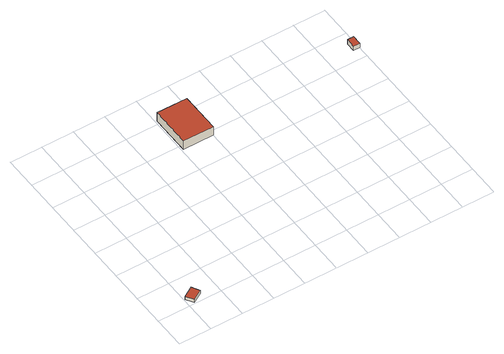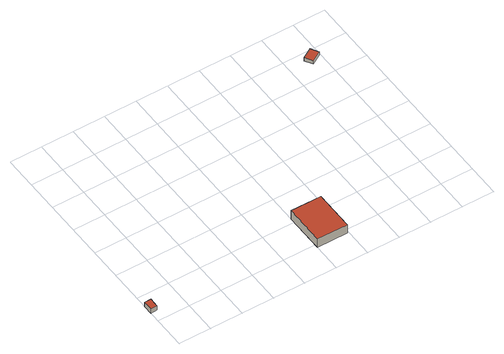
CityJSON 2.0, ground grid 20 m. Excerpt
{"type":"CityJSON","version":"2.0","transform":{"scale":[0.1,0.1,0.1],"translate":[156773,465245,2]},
"CityObjects":{
"building1":{"type":"Building","attributes":{"b3_dak_type":"horizontal","b3_extrusie":"standard","b3_h_dak_50p":5.22,"b3_h_dak_70p":5.23,"b3_h_dak_max":5.28,"b3_h_dak_min":5.17,"b3_h_maaiveld":2.85,"b3_is_glas_dak":false,"b3_kas_warenhuis":false,"b3_kwaliteitsindicator":true,"b3_mutatie_ahn3_ahn4":false,"b3_mutatie_ahn4_ahn5":false,"b3_n_nok":0,"b3_n_vlakken":1,"b3_opp_buitenmuur":60.98,"b3_opp_dak_plat":40.56,"b3_opp_dak_schuin":0,"b3_opp_grond":40.56,"b3_opp_scheidingsmuur":0,"b3_rmse_lod12":0.228,"b3_rmse_lod13":0.228,"b3_rmse_lod22":0.229,"b3_t_run":19,"b3_val3dity_lod12":"[]","b3_val3dity_lod13":"[]","b3_val3dity_lod22":"[]","b3_volume_lod12":96.81,"b3_volume_lod13":96.81,"b3_volume_lod22":96.16,"geconstateerd":false,"oorspronkelijkbouwjaar":1994,"status":"Pand in gebruik"},"children":["building1-1"]},
"building1-1":{"type":"BuildingPart","parents":["building1"],"geometry":[{"type":"Solid","lod":"2.2","boundaries":[[[[0,1,2,3]],[[4,5,6,7]],[[7,6,1,0]],[[6,5,2,1]],[[5,4,3,2]],[[4,7,0,3]]]],"semantics":{"surfaces":[{"type":"GroundSurface"},{"type":"RoofSurface"},{"type":"WallSurface"}],"values":[[0,1,2,2,2,2]]}}]},
"building2":{"type":"Building","attributes":{"b3_dak_type":"horizontal","b3_extrusie":"standard","b3_h_dak_50p":9.23,"b3_h_dak_70p":9.25,"b3_h_dak_max":9.4,"b3_h_dak_min":9.17,"b3_h_maaiveld":2.97,"b3_is_glas_dak":false,"b3_kas_warenhuis":false,"b3_kwaliteitsindicator":true,"b3_mutatie_ahn3_ahn4":false,"b3_mutatie_ahn4_ahn5":false,"b3_n_nok":0,"b3_n_vlakken":1,"b3_opp_buitenmuur":551.36,"b3_opp_dak_plat":473.14,"b3_opp_dak_schuin":0,"b3_opp_grond":473.14,"b3_opp_scheidingsmuur":0,"b3_rmse_lod12":0.0711,"b3_rmse_lod13":0.0711,"b3_rmse_lod22":0.0701,"b3_t_run":263,"b3_val3dity_lod12":"[]","b3_val3dity_lod13":"[]","b3_val3dity_lod22":"[]","b3_volume_lod12":2973.7,"b3_volume_lod13":2973.7,"b3_volume_lod22":2968.25,"geconstateerd":false,"oorspronkelijkbouwjaar":1987,"status":"Pand in gebruik"},"children":["building2-1"]},
"building2-1":{"type":"BuildingPart","parents":["building2"],"geometry":[{"type":"Solid","lod":"2.2","boundaries":[[[[8,9,10,11]],[[12,13,14,15]],[[15,14,9,8]],[[14,13,10,9]],[[13,12,11,10]],[[12,15,8,11]]]],"semantics":{"surfaces":[{"type":"GroundSurface"},{"type":"RoofSurface"},{"type":"WallSurface"}],"values":[[0,1,2,2,2,2]]}}]},
"building3":{"type":"Building","attributes":{"b3_dak_type":"horizontal","b3_extrusie":"standard","b3_h_dak_50p":6.08,"b3_h_dak_70p":6.09,"b3_h_dak_max":6.18,"b3_h_dak_min":6.06,"b3_h_maaiveld":2.99,"b3_is_glas_dak":false,"b3_kas_warenhuis":false,"b3_kwaliteitsindicator":true,"b3_mutatie_ahn3_ahn4":false,"b3_mutatie_ahn4_ahn5":false,"b3_n_nok":0,"b3_n_vlakken":1,"b3_opp_buitenmuur":63.4,"b3_opp_dak_plat":25.18,"b3_opp_dak_schuin":0,"b3_opp_grond":25.18,"b3_opp_scheidingsmuur":0,"b3_rmse_lod12":0.029,"b3_rmse_lod13":0.029,"b3_rmse_lod22":0.0286,"b3_t_run":28,"b3_val3dity_lod12":"[]","b3_val3dity_lod13":"[]","b3_val3dity_lod22":"[]","b3_volume_lod12":78.02,"b3_volume_lod13":78.02,"b3_volume_lod22":78.04,"geconstateerd":false,"oorspronkelijkbouwjaar":1987,"status":"Pand in gebruik"},"children":["building3-1"]},
"building3-1":{"type":"BuildingPart","parents":["building3"],"geometry":[{"type":"Solid","lod":"2.2","boundaries":[[[[16,17,18,19]],[[20,21,22,23]],[[23,22,17,16]],[[22,21,18,17]],[[21,20,19,18]],[[20,23,16,19]]]],"semantics":{"surfaces":[{"type":"GroundSurface"},{"type":"RoofSurface"},{"type":"WallSurface"}],"values":[[0,1,2,2,2,2]]}}]}
},
"vertices":[
[36,8,8],[8,55,8],[71,93,8],[99,45,8],[99,45,32],[71,93,32],[8,55,32],[36,8,32],
[612,969,10],[612,1220,10],[800,1220,10],[801,969,10],[801,969,73],[800,1220,73],[612,1220,73],[612,969,73],
[1759,1130,10],[1800,1130,10],[1800,1069,10],[1759,1069,10],[1759,1069,41],[1800,1069,41],[1800,1130,41],[1759,1130,41]
]}
